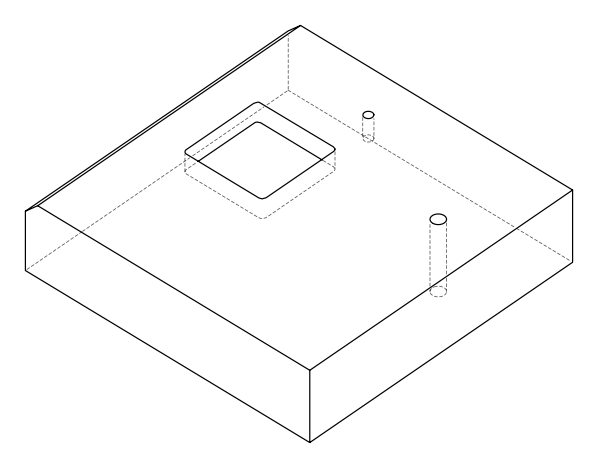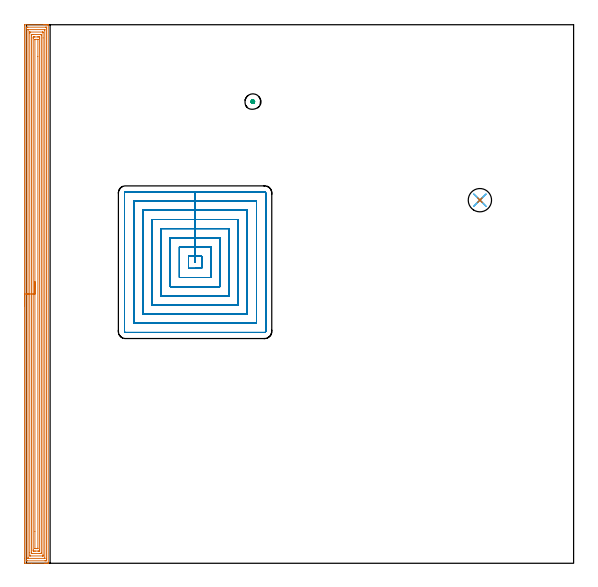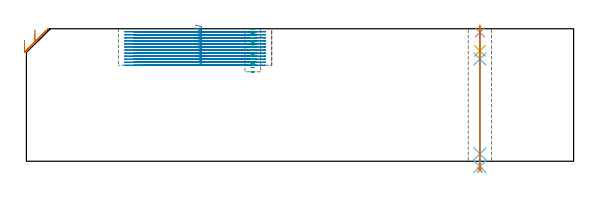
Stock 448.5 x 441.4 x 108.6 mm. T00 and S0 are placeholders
(PLAN: 7 operations, 5 tool changes, 77.9 min)
(1 AREA_MILL | FG_CHAMFER_SURFACE | UGT0205_001 | 25.08 min | 83061 mm3)
(2 MILL_RECTANGULAR_POCKET | POCKET_RECTANGULAR_STRAIGHT | NXT0201_013 | Follow Part, ap 2.5, ae 75% | 51.05 min | 469427 mm3)
(3 MILL_BLIND_HOLE_FROM_SOLID_MATERIAL | STEP1POCKET | NXT0201_013 | Spiral | 0.62 min | 4593 mm3)
(4 SPOT_DRILL | STEP1HOLE | NXT0321_9005460120000 | 0.05 min | 179 mm3)
(5 DRILL_BLIND_HOLE_INTO_CENTER | STEP1HOLE | NXT0301_092 | 0.08 min | 1735 mm3)
(6 GUN_DRILL_THROUGH_HOLE | STEP1HOLE | UGT0307_009 | 0.56 min | 10358 mm3)
(7 DRILL_TO_ENLARGE_THROUGH_HOLE | STEP1HOLE | UGT0301_258 | 0.47 min | 18739 mm3)
(TOOL UGT0205_001 | Chamfer Mill 20 x 3 x 45 deg. | D20 FL50 Z2)
(TOOL NXT0201_013 | ENDMILL 10mm | D10 FL30 Z4)
(TOOL NXT0321_9005460120000 | NC Spot Drill, 142deg, 12mm, Carbide, Uncoated | D12 PA142 FL30 Z2)
(TOOL NXT0301_092 | Carbide Drill 12.1mm [860.1-1210-061A1-MM 2214] | D12.1 PA140 FL77 Z2)
(TOOL UGT0307_009 | Gun Drill 12 mm | D12 PA130 FL24 Z1)
(TOOL UGT0301_258 | Twist Drill 19.1 mm | D19.1 PA118 FL140 Z2)
(OP 1 AREA_MILL)
G17 G21 G94 G90
T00 M6
G54
G17 G0 G90 X-1.5 Y210.7 S1061 M3
G43 Z118.6 H0
Z99.2
G94 G1 Y210.738 Z98.328 F250.
Y210.852 Z97.464
Y211.041 Z96.612
Y211.303 Z95.78
Y211.637 Z94.974
Y212.04 Z94.2
Y212.509 Z93.464
Y213.04 Z92.772
Y213.629 Z92.129
Y214.272 Z91.54
Y214.964 Z91.008
Y215.7 Z90.54
Y216.474 Z90.137
Y217.28 Z89.803
Y218.112 Z89.541
Y218.964 Z89.352
Y219.828 Z89.238
Y220.7 Z89.2
Y440.789
X-1.499 Y441.376 Z89.199
X-1.497 Y441.398 Z89.201
X-1.496 Y441.399
X-1.463 Y441.4 Z89.234
X14.206 Z104.901
X14.809 Z105.503
X15.365 Z106.062
X15.69 Z106.386
X16.246 Z106.942
X16.571 Z107.266
X17.221 Z107.92
X17.57 Z108.269
X17.897 Y441.396 Z108.588
X17.898 Y441.393 Z108.589
X17.9 Y441.235 Z108.6
Y0.165
X17.898 Y0.007 Z108.589
X17.897 Y0.005 Z108.588
X17.57 Y0. Z108.269
X17.221 Z107.92
X16.571 Z107.266
X15.365 Z106.062
X14.809 Z105.503
X4.269 Z94.966
X-1.331 Y0.001 Z89.366
X-1.492 Y0.01 Z89.206
X-1.499 Y0.171 Z89.199
X-1.5 Y4.05 Z89.2
Y220.7
X-0.086 Z90.614
Y438.11
X-0.084 Y438.915 Z90.616
X-0.082 Y439.003 Z90.618
X-0.067 Y439.39 Z90.633
X0.321 Y439.398 Z91.021
X0.71 Y439.399 Z91.41
X1.2 Y439.4 Z91.9
X15.69 Y439.399 Z106.39
X16.182 Y439.397 Z106.882
X16.389 Y439.39 Z107.089
X16.479 Y439.368 Z107.179
X16.484 Y439.091 Z107.184
X16.485 Y439.003 Z107.185
X16.486 Y3.29 Z107.186
X16.484 Y2.485 Z107.184
X16.482 Y2.397 Z107.182
X16.466 Y2.01 Z107.166
X16.079 Y2.002 Z106.779
X15.69 Y2.001 Z106.39
X15.2 Y2. Z105.9
X0.71 Y2.001 Z91.41
X0.218 Y2.003 Z90.918
X0.011 Y2.01 Z90.711
X-0.079 Y2.032 Z90.621
X-0.085 Y2.309 Z90.615
Y2.397
X-0.086 Y220.7 Z90.614
X1.328 Z92.028
X1.329 Y437.217 Z92.029
X1.33 Y437.351 Z92.03
X1.333 Y437.382 Z92.033
X1.335 Y437.39 Z92.035
X1.351 Y437.394 Z92.051
X1.412 Y437.399 Z92.112
X14.809 Y437.4 Z105.509
X14.989 Y437.397 Z105.689
X15.04 Y437.394 Z105.74
X15.065 Y437.39 Z105.765
X15.067 Y437.376 Z105.767
X15.07 Y437.306 Z105.77
X15.071 Y437.217 Z105.771
Y436.951
Y4.183
X15.07 Y4.05 Z105.77
X15.067 Y4.018 Z105.767
X15.065 Y4.01 Z105.765
X15.048 Y4.006 Z105.748
X14.988 Y4.001 Z105.688
X1.591 Y4. Z92.291
X1.411 Y4.003 Z92.111
X1.36 Y4.006 Z92.06
X1.335 Y4.01 Z92.035
X1.333 Y4.024 Z92.033
X1.33 Y4.094 Z92.03
X1.329 Y4.183 Z92.029
X1.328 Y4.449 Z92.028
Y220.7
X2.743 Z93.443
Y434.539
X2.745 Y435.156 Z93.445
X2.748 Y435.363 Z93.448
X2.75 Y435.39 Z93.45
X2.77 Y435.393 Z93.47
X2.822 Y435.397 Z93.522
X2.929 Y435.399 Z93.629
X13.078 Y435.4 Z103.778
X13.475 Y435.39 Z104.175
X13.65 Y435.374 Z104.35
X13.652 Y435.274 Z104.352
X13.656 Y434.814 Z104.356
X13.657 Y430.586 Z104.357
Y6.861
X13.655 Y6.245 Z104.355
X13.651 Y6.037 Z104.351
X13.65 Y6.01 Z104.35
X13.63 Y6.007 Z104.33
X13.578 Y6.003 Z104.278
X13.471 Y6.001 Z104.171
X3.322 Y6. Z94.022
X2.925 Y6.01 Z93.625
X2.75 Y6.026 Z93.45
X2.748 Y6.126 Z93.448
X2.744 Y6.586 Z93.444
X2.743 Y8.647 Z93.443
Y220.7
X4.157 Z94.857
Y432.911
X4.159 Y433.069 Z94.859
X4.164 Y433.376 Z94.864
X4.235 Y433.39 Z94.935
X4.481 Y433.396 Z95.181
X5.116 Y433.399 Z95.816
X5.359 Y433.4 Z96.059
X11.527 Z102.227
X12.165 Y433.398 Z102.865
X12.208 Y433.396 Z102.908
X12.229 Y433.391 Z102.929
X12.236 Y433.388 Z102.936
X12.238 Y433.304 Z102.938
X12.242 Y432.99 Z102.942
X12.243 Y432.832 Z102.943
Y432.753
X12.242 Y8.489 Z102.942
X12.241 Y8.332 Z102.941
X12.236 Y8.025 Z102.936
X12.165 Y8.01 Z102.865
X11.919 Y8.004 Z102.619
X11.284 Y8.001 Z101.984
X11.041 Y8. Z101.741
X4.873 Z95.573
X4.235 Y8.002 Z94.935
X4.192 Y8.004 Z94.892
X4.171 Y8.008 Z94.871
X4.164 Y8.011 Z94.864
X4.162 Y8.095 Z94.862
X4.158 Y8.41 Z94.858
X4.157 Y8.726 Z94.857
Y220.7
X5.571 Z96.271
Y430.506
X5.573 Y430.968 Z96.273
X5.578 Y431.392 Z96.278
X5.997 Y431.397 Z96.697
X6.452 Y431.4 Z97.152
X6.878 Z97.578
X9.095 Z99.795
X9.976 Z100.676
X10.403 Y431.396 Z101.103
X10.822 Y431.389 Z101.522
X10.827 Y430.968 Z101.527
X10.829 Y430.536 Z101.529
Y10.894
X10.826 Y10.433 Z101.526
X10.822 Y10.008 Z101.522
X10.403 Y10.003 Z101.103
X9.948 Y10. Z100.648
X9.522 Z100.222
X7.305 Z98.005
X6.424 Z97.124
X5.997 Y10.004 Z96.697
X5.578 Y10.011 Z96.278
X5.573 Y10.433 Z96.273
X5.571 Y10.864 Z96.271
Y220.7
X6.985 Z97.685
X6.986 Y429.073 Z97.686
X6.987 Y429.182 Z97.687
X6.992 Y429.368 Z97.692
X7.329 Y429.39 Z98.029
X7.545 Y429.399 Z98.245
X9.373 Z100.073
X9.391 Y429.396 Z100.091
X9.406 Y429.391 Z100.106
X9.41 Y429.364 Z100.11
X9.414 Y429.291 Z100.114
X9.415 Y415.423 Z100.115
X9.414 Y12.327 Z100.114
X9.413 Y12.218 Z100.113
X9.408 Y12.032 Z100.108
X9.071 Y12.01 Z99.771
X8.855 Y12.001 Z99.555
X7.027 Z97.727
X7.009 Y12.004 Z97.709
X6.994 Y12.009 Z97.694
X6.99 Y12.036 Z97.69
X6.986 Y12.109 Z97.686
X6.985 Y25.984 Z97.685
Y220.7
Y221.572 Z97.723
Y222.437 Z97.837
Y223.288 Z98.026
Y224.12 Z98.288
Y224.926 Z98.622
Y225.7 Z99.025
Y226.436 Z99.494
Y227.128 Z100.025
Y227.771 Z100.614
Y228.36 Z101.257
Y228.892 Z101.95
Y229.36 Z102.685
Y229.763 Z103.459
Y230.097 Z104.265
Y230.359 Z105.097
Y230.548 Z105.949
Y230.662 Z106.814
Y230.7 Z107.685
G0 Z118.6
M5
M2
(OP 2 MILL_RECTANGULAR_POCKET)
G17 G21 G94 G90
T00 M6
G54
G17 G0 G90 X138.555 Y241.7 S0 M3
G43 Z118.6 H0
Z111.6
G94 G1 X143.6 Z110.248 F250.
Y251.8 Z107.542
X138.25 Z106.108
Y246.8
X137.9 F500.
Y246.7
X138.6
Y246.8
X138.25
Y251.8
X132.9
Y241.7
X143.6
Y251.8
X138.25
Y259.3
X125.4
Y234.2
X151.1
Y259.3
X138.25
Y266.8
X117.9
Y226.7
X158.6
Y266.8
X138.25
Y274.3
X110.4
Y219.2
X166.1
Y274.3
X138.25
Y281.8
X102.9
Y211.7
X173.6
Y281.8
X138.25
Y289.3
X95.4
Y204.2
X181.1
Y289.3
X138.25
Y296.8
X87.9
Y196.7
X188.6
Y296.8
X138.25
Y304.3
X81.1
G3 X80.4 Y303.6 R0.7
G1 Y189.9
G3 X81.1 Y189.2 R0.7
G1 X195.4
G3 X196.1 Y189.9 R0.7
G1 Y303.6
G3 X195.4 Y304.3 R0.7
G1 X138.25
X137.25
G0 X138.555 Y241.7 Z109.108
G1 X143.6 Z107.756 F250.
Y251.8 Z105.05
X138.25 Z103.617
Y246.8
X137.9 F500.
Y246.7
X138.6
Y246.8
X138.25
Y251.8
X132.9
Y241.7
X143.6
Y251.8
X138.25
Y259.3
X125.4
Y234.2
X151.1
Y259.3
X138.25
Y266.8
X117.9
Y226.7
X158.6
Y266.8
X138.25
Y274.3
X110.4
Y219.2
X166.1
Y274.3
X138.25
Y281.8
X102.9
Y211.7
X173.6
Y281.8
X138.25
Y289.3
X95.4
Y204.2
X181.1
Y289.3
X138.25
Y296.8
X87.9
Y196.7
X188.6
Y296.8
X138.25
Y304.3
X81.1
G3 X80.4 Y303.6 R0.7
G1 Y189.9
G3 X81.1 Y189.2 R0.7
G1 X195.4
G3 X196.1 Y189.9 R0.7
G1 Y303.6
G3 X195.4 Y304.3 R0.7
G1 X138.25
X137.25
G0 X138.555 Y241.7 Z106.617
G1 X143.6 Z105.265 F250.
Y251.8 Z102.558
X138.25 Z101.125
Y246.8
X137.9 F500.
Y246.7
X138.6
Y246.8
X138.25
Y251.8
X132.9
Y241.7
X143.6
Y251.8
X138.25
Y259.3
X125.4
Y234.2
X151.1
Y259.3
X138.25
Y266.8
X117.9
Y226.7
X158.6
Y266.8
X138.25
Y274.3
X110.4
Y219.2
X166.1
Y274.3
X138.25
Y281.8
X102.9
Y211.7
X173.6
Y281.8
X138.25
Y289.3
X95.4
Y204.2
X181.1
Y289.3
X138.25
Y296.8
X87.9
Y196.7
X188.6
Y296.8
X138.25
Y304.3
X81.1
G3 X80.4 Y303.6 R0.7
G1 Y189.9
G3 X81.1 Y189.2 R0.7
G1 X195.4
G3 X196.1 Y189.9 R0.7
G1 Y303.6
G3 X195.4 Y304.3 R0.7
G1 X138.25
X137.25
G0 X138.555 Y241.7 Z104.125
G1 X143.6 Z102.773 F250.
Y251.8 Z100.067
X138.25 Z98.633
Y246.8
X137.9 F500.
Y246.7
X138.6
Y246.8
X138.25
Y251.8
X132.9
Y241.7
X143.6
Y251.8
X138.25
Y259.3
X125.4
Y234.2
X151.1
Y259.3
X138.25
Y266.8
X117.9
Y226.7
X158.6
Y266.8
X138.25
Y274.3
X110.4
Y219.2
X166.1
Y274.3
X138.25
Y281.8
X102.9
Y211.7
X173.6
Y281.8
X138.25
Y289.3
X95.4
Y204.2
X181.1
Y289.3
X138.25
Y296.8
X87.9
Y196.7
X188.6
Y296.8
X138.25
Y304.3
X81.1
G3 X80.4 Y303.6 R0.7
G1 Y189.9
G3 X81.1 Y189.2 R0.7
G1 X195.4
G3 X196.1 Y189.9 R0.7
G1 Y303.6
G3 X195.4 Y304.3 R0.7
G1 X138.25
X137.25
G0 X138.555 Y241.7 Z101.633
G1 X143.6 Z100.281 F250.
Y251.8 Z97.575
X138.25 Z96.142
Y246.8
X137.9 F500.
Y246.7
X138.6
Y246.8
X138.25
Y251.8
X132.9
Y241.7
X143.6
Y251.8
X138.25
Y259.3
X125.4
Y234.2
X151.1
Y259.3
X138.25
Y266.8
X117.9
Y226.7
X158.6
Y266.8
X138.25
Y274.3
X110.4
Y219.2
X166.1
Y274.3
X138.25
Y281.8
X102.9
Y211.7
X173.6
Y281.8
X138.25
Y289.3
X95.4
Y204.2
X181.1
Y289.3
X138.25
Y296.8
X87.9
Y196.7
X188.6
Y296.8
X138.25
Y304.3
X81.1
G3 X80.4 Y303.6 R0.7
G1 Y189.9
G3 X81.1 Y189.2 R0.7
G1 X195.4
G3 X196.1 Y189.9 R0.7
G1 Y303.6
G3 X195.4 Y304.3 R0.7
G1 X138.25
X137.25
G0 X138.555 Y241.7 Z99.142
G1 X143.6 Z97.79 F250.
Y251.8 Z95.083
X138.25 Z93.65
Y246.8
X137.9 F500.
Y246.7
X138.6
Y246.8
X138.25
Y251.8
X132.9
Y241.7
X143.6
Y251.8
X138.25
Y259.3
X125.4
Y234.2
X151.1
Y259.3
X138.25
Y266.8
X117.9
Y226.7
X158.6
Y266.8
X138.25
Y274.3
X110.4
Y219.2
X166.1
Y274.3
X138.25
Y281.8
X102.9
Y211.7
X173.6
Y281.8
X138.25
Y289.3
X95.4
Y204.2
X181.1
Y289.3
X138.25
Y296.8
X87.9
Y196.7
X188.6
Y296.8
X138.25
Y304.3
X81.1
G3 X80.4 Y303.6 R0.7
G1 Y189.9
G3 X81.1 Y189.2 R0.7
G1 X195.4
G3 X196.1 Y189.9 R0.7
G1 Y303.6
G3 X195.4 Y304.3 R0.7
G1 X138.25
X137.25
G0 X138.555 Y241.7 Z96.65
G1 X143.6 Z95.298 F250.
Y251.8 Z92.592
X138.25 Z91.158
Y246.8
X137.9 F500.
Y246.7
X138.6
Y246.8
X138.25
Y251.8
X132.9
Y241.7
X143.6
Y251.8
X138.25
Y259.3
X125.4
Y234.2
X151.1
Y259.3
X138.25
Y266.8
X117.9
Y226.7
X158.6
Y266.8
X138.25
Y274.3
X110.4
Y219.2
X166.1
Y274.3
X138.25
Y281.8
X102.9
Y211.7
X173.6
Y281.8
X138.25
Y289.3
X95.4
Y204.2
X181.1
Y289.3
X138.25
Y296.8
X87.9
Y196.7
X188.6
Y296.8
X138.25
Y304.3
X81.1
G3 X80.4 Y303.6 R0.7
G1 Y189.9
G3 X81.1 Y189.2 R0.7
G1 X195.4
G3 X196.1 Y189.9 R0.7
G1 Y303.6
G3 X195.4 Y304.3 R0.7
G1 X138.25
X137.25
G0 X138.555 Y241.7 Z94.158
G1 X143.6 Z92.806 F250.
Y251.8 Z90.1
X138.25 Z88.667
Y246.8
X137.9 F500.
Y246.7
X138.6
Y246.8
X138.25
Y251.8
X132.9
Y241.7
X143.6
Y251.8
X138.25
Y259.3
X125.4
Y234.2
X151.1
Y259.3
X138.25
Y266.8
X117.9
Y226.7
X158.6
Y266.8
X138.25
Y274.3
X110.4
Y219.2
X166.1
Y274.3
X138.25
Y281.8
X102.9
Y211.7
X173.6
Y281.8
X138.25
Y289.3
X95.4
Y204.2
X181.1
Y289.3
X138.25
Y296.8
X87.9
Y196.7
X188.6
Y296.8
X138.25
Y304.3
X81.1
G3 X80.4 Y303.6 R0.7
G1 Y189.9
G3 X81.1 Y189.2 R0.7
G1 X195.4
G3 X196.1 Y189.9 R0.7
G1 Y303.6
G3 X195.4 Y304.3 R0.7
G1 X138.25
X137.25
G0 X138.555 Y241.7 Z91.667
G1 X143.6 Z90.315 F250.
Y251.8 Z87.609
X138.25 Z86.175
Y246.8
X137.9 F500.
Y246.7
X138.6
Y246.8
X138.25
Y251.8
X132.9
Y241.7
X143.6
Y251.8
X138.25
Y259.3
X125.4
Y234.2
X151.1
Y259.3
X138.25
Y266.8
X117.9
Y226.7
X158.6
Y266.8
X138.25
Y274.3
X110.4
Y219.2
X166.1
Y274.3
X138.25
Y281.8
X102.9
Y211.7
X173.6
Y281.8
X138.25
Y289.3
X95.4
Y204.2
X181.1
Y289.3
X138.25
Y296.8
X87.9
Y196.7
X188.6
Y296.8
X138.25
Y304.3
X81.1
G3 X80.4 Y303.6 R0.7
G1 Y189.9
G3 X81.1 Y189.2 R0.7
G1 X195.4
G3 X196.1 Y189.9 R0.7
G1 Y303.6
G3 X195.4 Y304.3 R0.7
G1 X138.25
X137.25
G0 X138.555 Y241.7 Z89.175
G1 X143.6 Z87.823 F250.
Y251.8 Z85.117
X138.25 Z83.683
Y246.8
X137.9 F500.
Y246.7
X138.6
Y246.8
X138.25
Y251.8
X132.9
Y241.7
X143.6
Y251.8
X138.25
Y259.3
X125.4
Y234.2
X151.1
Y259.3
X138.25
Y266.8
X117.9
Y226.7
X158.6
Y266.8
X138.25
Y274.3
X110.4
Y219.2
X166.1
Y274.3
X138.25
Y281.8
X102.9
Y211.7
X173.6
Y281.8
X138.25
Y289.3
X95.4
Y204.2
X181.1
Y289.3
X138.25
Y296.8
X87.9
Y196.7
X188.6
Y296.8
X138.25
Y304.3
X81.1
G3 X80.4 Y303.6 R0.7
G1 Y189.9
G3 X81.1 Y189.2 R0.7
G1 X195.4
G3 X196.1 Y189.9 R0.7
G1 Y303.6
G3 X195.4 Y304.3 R0.7
G1 X138.25
X137.25
G0 X138.555 Y241.7 Z86.683
G1 X143.6 Z85.331 F250.
Y251.8 Z82.625
X138.25 Z81.192
Y246.8
X137.9 F500.
Y246.7
X138.6
Y246.8
X138.25
Y251.8
X132.9
Y241.7
X143.6
Y251.8
X138.25
Y259.3
X125.4
Y234.2
X151.1
Y259.3
X138.25
Y266.8
X117.9
Y226.7
X158.6
Y266.8
X138.25
Y274.3
X110.4
Y219.2
X166.1
Y274.3
X138.25
Y281.8
X102.9
Y211.7
X173.6
Y281.8
X138.25
Y289.3
X95.4
Y204.2
X181.1
Y289.3
X138.25
Y296.8
X87.9
Y196.7
X188.6
Y296.8
X138.25
Y304.3
X81.1
G3 X80.4 Y303.6 R0.7
G1 Y189.9
G3 X81.1 Y189.2 R0.7
G1 X195.4
G3 X196.1 Y189.9 R0.7
G1 Y303.6
G3 X195.4 Y304.3 R0.7
G1 X138.25
X137.25
G0 X138.555 Y241.7 Z84.192
G1 X143.6 Z82.84 F250.
Y251.8 Z80.134
X138.25 Z78.7
Y246.8
X137.9 F500.
Y246.7
X138.6
Y246.8
X138.25
Y251.8
X132.9
Y241.7
X143.6
Y251.8
X138.25
Y259.3
X125.4
Y234.2
X151.1
Y259.3
X138.25
Y266.8
X117.9
Y226.7
X158.6
Y266.8
X138.25
Y274.3
X110.4
Y219.2
X166.1
Y274.3
X138.25
Y281.8
X102.9
Y211.7
X173.6
Y281.8
X138.25
Y289.3
X95.4
Y204.2
X181.1
Y289.3
X138.25
Y296.8
X87.9
Y196.7
X188.6
Y296.8
X138.25
Y304.3
X81.1
G3 X80.4 Y303.6 R0.7
G1 Y189.9
G3 X81.1 Y189.2 R0.7
G1 X195.4
G3 X196.1 Y189.9 R0.7
G1 Y303.6
G3 X195.4 Y304.3 R0.7
G1 X138.25
X137.25
G0 Z118.6
M5
M2
(OP 3 MILL_BLIND_HOLE_FROM_SOLID_MATERIAL)
G17 G21 G94 G90
T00 M6
G54
G17 G0 G90 X185.6 Y378.3 S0 M3
G43 Z118.6 H0
Z108.118
G94 G3 X186.233 Y379.117 R0.654 F250.
X185.239 Y379.704 R0.817
X184.196 Y377.939 R1.45
X185.239 Y379.704 R-1.45
X184.717 Y378.822 R0.725
X185.6 Y378.3 R0.725
G0 Z104.636
G3 X186.233 Y379.117 R0.654
X185.239 Y379.704 R0.817
X184.196 Y377.939 R1.45
X185.239 Y379.704 R-1.45
X184.717 Y378.822 R0.725
X185.6 Y378.3 R0.725
G0 Z101.155
G3 X186.233 Y379.117 R0.654
X185.239 Y379.704 R0.817
X184.196 Y377.939 R1.45
X185.239 Y379.704 R-1.45
X184.717 Y378.822 R0.725
X185.6 Y378.3 R0.725
G0 Z97.673
G3 X186.233 Y379.117 R0.654
X185.239 Y379.704 R0.817
X184.196 Y377.939 R1.45
X185.239 Y379.704 R-1.45
X184.717 Y378.822 R0.725
X185.6 Y378.3 R0.725
G0 Z94.191
G3 X186.233 Y379.117 R0.654
X185.239 Y379.704 R0.817
X184.196 Y377.939 R1.45
X185.239 Y379.704 R-1.45
X184.717 Y378.822 R0.725
X185.6 Y378.3 R0.725
G0 Z90.709
G3 X186.233 Y379.117 R0.654
X185.239 Y379.704 R0.817
X184.196 Y377.939 R1.45
X185.239 Y379.704 R-1.45
X184.717 Y378.822 R0.725
X185.6 Y378.3 R0.725
G0 Z87.227
G3 X186.233 Y379.117 R0.654
X185.239 Y379.704 R0.817
X184.196 Y377.939 R1.45
X185.239 Y379.704 R-1.45
X184.717 Y378.822 R0.725
X185.6 Y378.3 R0.725
G0 Z83.745
G3 X186.233 Y379.117 R0.654
X185.239 Y379.704 R0.817
X184.196 Y377.939 R1.45
X185.239 Y379.704 R-1.45
X184.717 Y378.822 R0.725
X185.6 Y378.3 R0.725
G0 Z80.264
G3 X186.233 Y379.117 R0.654
X185.239 Y379.704 R0.817
X184.196 Y377.939 R1.45
X185.239 Y379.704 R-1.45
X184.717 Y378.822 R0.725
X185.6 Y378.3 R0.725
G0 Z76.782
G3 X186.233 Y379.117 R0.654
X185.239 Y379.704 R0.817
X184.196 Y377.939 R1.45
X185.239 Y379.704 R-1.45
X184.717 Y378.822 R0.725
X185.6 Y378.3 R0.725
G0 Z73.3
G3 X186.233 Y379.117 R0.654
X185.239 Y379.704 R0.817
X184.196 Y377.939 R1.45
X185.239 Y379.704 R-1.45
X184.717 Y378.822 R0.725
X185.6 Y378.3 R0.725
G0 Z118.6
M5
M2
(OP 4 SPOT_DRILL)
G17 G21 G94 G90
T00 M6
G54
G17 G0 G90 X371.7 Y297.6 S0 M3
G43 Z118.6 H0
G94 G81 G98 Z105.6 F250. R111.6
G80
M5
M2
(OP 5 DRILL_BLIND_HOLE_INTO_CENTER)
G17 G21 G94 G90
T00 M6
G54
G17 G0 G90 X371.7 Y297.6 S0 M3
G43 Z118.6 H1
G94 G81 G98 Z90.45 F250. R110.6
G80
M5
M2
(OP 6 GUN_DRILL_THROUGH_HOLE)
G17 G21 G94 G90
T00 M6
G54
G17 G0 G90 X371.7 Y297.6 M8
G43 Z118.6 H0
Z104.81
S716 M3
G94 G1 Z83.836 F125. M26
G4 X.084
Z6. F250.
G4 X.084
Z-4.298 F125.
G4 X.084
M5
M9
G0 Z104.81
Z118.6
M2
(OP 7 DRILL_TO_ENLARGE_THROUGH_HOLE)
G17 G21 G94 G90
T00 M6
G54
G17 G0 G90 X371.7 Y297.6 S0 M3
G43 Z118.6 H0
G94 G73 G98 Z-7.238 F250. Q16.548 R110.6
G80
M5
M2
